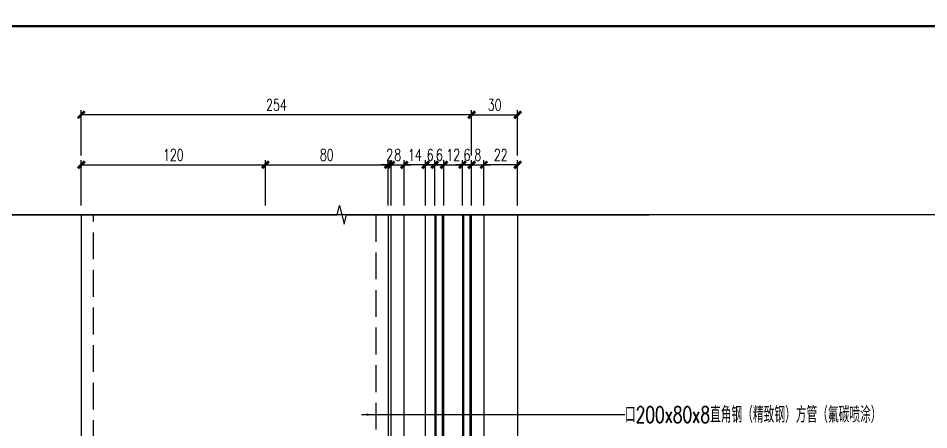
# Model space of a CAD drawing. Extents: x -160106 to 966792, y -663931 to 1550022.
# Drawn here: x -73120 to -72527, y -85858 to -85590 of the extents above; entities that cross this region are included whole.
import ezdxf
from ezdxf.enums import TextEntityAlignment as Align
from ezdxf.xclip import XClip

# ---------------------------------------------------------------- set-up
doc = ezdxf.new("R2010")
doc.units = 0
doc.linetypes.add('ZN-DASH', pattern=[0.35, 0.25, -0.1])
for name, color, linetype in [('!ZN1-填充-8', 8, 'Continuous'), ('!ZN1-文字-7', 7, 'Continuous'), ('!ZN1-标注-173', 173, 'Continuous'), ('!ZN3-玻璃幕墙-4', 4, 'Continuous'), ('!ZN4-辅助材料-1', 1, 'Continuous'), ('!ZN5-钢材投影-40', 40, 'Continuous'), ('!ZN5-铝材投影-112', 112, 'Continuous'), ('!ZN6-虚线-8', 8, 'ZN-DASH'), ('0-cxFrame', 155, 'Continuous'), ('3符号', 173, 'Continuous'), ('DIM', 173, 'Continuous')]:
    doc.layers.add(name, color=color, linetype=linetype)
doc.layers.add('0-cxText', color=131, linetype='Continuous', lineweight=25)
doc.styles.add('cx_tuming', font='simhei.ttf')
doc.styles.add('cx_tuqian1', font='')
doc.styles.add('DHTEXT-1', font='ROMANS.shx', dxfattribs={"width": 0.7, "bigfont": 'CHINESE.shx'})
doc.styles.add('ZNDimTStyle', font='ROMANS.shx', dxfattribs={"width": 0.7, "bigfont": 'CHINESE.shx'})
doc.styles.add('ZNTextStyle', font='ROMANS.shx', dxfattribs={"width": 0.7, "bigfont": 'CHINESE.shx'})
doc.styles.add('黑体', font='simhei.ttf', dxfattribs={"height": 12})
doc.styles.get('cx_tuqian1').set_extended_font_data('SimSun')
doc.dimstyles.new('ZN3', dxfattribs={"dimscale": 3, "dimtxt": 2.5, "dimasz": 1.5, "dimexe": 1, "dimexo": 2, "dimgap": 0.9, "dimtad": 1, "dimdec": 0, "dimdsep": 46, "dimtxsty": 'DHTEXT-1', "dimblk": 'ARCHTICK', "dimcen": 2.5, "dimclrd": 173, "dimclre": 173, "dimclrt": 7, "dimazin": 2, "dimtfac": 1, "dimtix": 1, "dimtmove": 2, "dimatfit": 3, "dimfxl": 0, "dimarcsym": 0})
doc.dimstyles.new('ZN机械-3', dxfattribs={"dimscale": 3, "dimtxt": 2.5, "dimasz": 1.5, "dimexe": 1, "dimexo": 2, "dimgap": 0.9, "dimtad": 1, "dimdec": 0, "dimzin": 0, "dimdsep": 46, "dimtxsty": 'ZNDimTStyle', "dimcen": 2.5, "dimdle": 1, "dimclrd": 173, "dimclre": 173, "dimclrt": 7, "dimazin": 2, "dimtfac": 1, "dimtdec": 4, "dimtix": 1, "dimtmove": 2, "dimatfit": 3, "dimfxl": 0, "dimfrac": 2, "dimtolj": 1, "dimtzin": 0, "dimarcsym": 0})

# ---------------------------------------------------------------- blocks, each defined once
blk = doc.blocks.new('*U1331')
at = {"layer": '!ZN1-填充-8'}
h = blk.add_hatch(dxfattribs=at)
h.set_pattern_fill('ANSI37', color=256, scale=0.5, style=0)
h.set_pattern_definition([(45, (6, 0), (-1.12253, 1.12253), []), (135, (6, 0), (-1.12253, -1.12253), [])])
h.paths.add_polyline_path([(0, 5), (0, 19), (1, 18), (14, 18), (14, 17.75), (12, 15.75), (12, 8.25), (14, 6.25), (14, 6), (1, 6)])
for points in [[(18.75, 18), (14, 18), (14, 17.75), (18.75, 17.75)], [(18.75, 6.25), (14, 6.25), (14, 6), (18.75, 6)]]:
    blk.add_hatch(color=256, dxfattribs=at).paths.add_polyline_path(points)
h = blk.add_hatch(dxfattribs=at)
h.set_pattern_fill('DOTS', color=8, style=0)
h.set_pattern_definition([(0, (6, 0), (0.79375, 1.5875), [0, -1.5875])])
h.paths.add_polyline_path([(13, 15.34), (13, 8.66), (14.41, 7.25), (17.8, 7.25), (17.8, 16.75), (14.41, 16.75)])
for p, q in [((0, 23), (503.91, 23)), ((0, 19), (503.91, 19)), ((0, 5), (503.91, 5)), ((0, 1), (503.91, 1))]:
    blk.add_line(p, q, dxfattribs=at)
at = {"layer": '!ZN3-玻璃幕墙-4'}
for points in [[(503.91, 24), (1, 24), (0, 23), (0, 19), (1, 18), (503.91, 18)], [(503.91, 6), (1, 6), (0, 5), (0, 1), (1, 0), (503.91, 0)]]:
    blk.add_lwpolyline(points, dxfattribs=at)
at = {"layer": '!ZN4-辅助材料-1'}
for points in [[(0, 5), (0, 19), (1, 18), (14, 18), (14, 17.75), (12, 15.75), (12, 8.25), (12, 8.25), (14, 6.25), (14, 6), (1, 6), (0, 5)], [(18.75, 18), (14, 18), (14, 17.75), (18.75, 17.75)], [(12, 15.75), (12, 8.25), (14, 6.25), (19, 6.25), (19, 17.75), (14, 17.75)], [(13, 15.34), (13, 8.66), (14.41, 7.25), (17.8, 7.25), (17.8, 16.75), (14.41, 16.75)], [(18.75, 6.25), (14, 6.25), (14, 6), (18.75, 6)]]:
    blk.add_lwpolyline(points, close=True, dxfattribs=at)
blk.add_lwpolyline([(18.4, 17.75), (18.4, 17.65), (14.04, 17.65), (12.1, 15.71), (12.1, 8.29), (14.04, 6.35), (18.4, 6.35), (18.4, 6.25), (18.4, 6.35)], dxfattribs=at)
at = {"layer": 'Defpoints', "color": 250}
for p in [(0, 24), (0, 18), (0, 6), (12, 6), (0, 0)]:
    blk.add_point(p, dxfattribs=at)
blk = doc.blocks.new('20250828170426')
at = {"layer": '!ZN5-钢材投影-40', "ltscale": 0.3}
for p, q in [((-454.4, 581.91), (-454.4, 20)), ((-254.4, 581.91), (-254.4, 20))]:
    blk.add_line(p, q, dxfattribs=at)
at = {"layer": '!ZN5-铝材投影-112'}
for p, q in [((-252.4, 110), (-252.4, 581.91)), ((-243.9, 110), (-243.9, 581.91)), ((-230, 110), (-230, 581.91)), ((-192, 581.91), (-192, 61.83)), ((-170, 581.91), (-170, 61.83))]:
    blk.add_line(p, q, dxfattribs=at)
at = {"layer": '!ZN6-虚线-8', "color": 8, "linetype": 'ZN-DASH', "ltscale": 70}
for p, q in [((-446.4, 20), (-446.4, 581.91)), ((-262.4, 581.91), (-262.4, 20))]:
    blk.add_line(p, q, dxfattribs=at)
at = {"layer": '!ZN3-玻璃幕墙-4', "rotation": 90}
blk.add_blockref('*U1331', (-200, 78), dxfattribs=at)
blk = doc.blocks.new('TK22.A2 L(Dragon)')
at = {"layer": '0-cxFrame', "const_width": 0.5}
blk.add_lwpolyline([(-80, 10), (-574, 10), (-574, 410), (-80, 410)], close=True, dxfattribs=at)
at = {"style": '黑体', "flags": 4}
blk.add_attdef('图幅', text='', height=3.3, dxfattribs=at).set_placement((-40, 3), align=Align.RIGHT)
at = {"layer": '0-cxText', "flags": 4}
for tag, height, style, p in [('建设单位', 3.5, 'cx_tuming', (-45, 240)), ('项目名称', 3.5, 'cx_tuming', (-45, 210)), ('子项名称', 3.5, 'cx_tuming', (-45, 180)), ('工程编号', 3.3, 'cx_tuqian1', (-35, 165)), ('图名1', 3.5, 'cx_tuming', (-45, 87)), ('图名2', 3.5, 'cx_tuming', (-45, 79)), ('图名3', 3.5, 'cx_tuming', (-45, 71)), ('出图日期', 3.3, 'cx_tuqian1', (-39, 60)), ('专业', 3.3, 'cx_tuqian1', (-55, 52)), ('图号', 3.3, 'cx_tuqian1', (-55, 44)), ('版次', 3.3, 'cx_tuqian1', (-20, 44))]:
    blk.add_attdef(tag, text='', height=height, dxfattribs=dict(at, style=style)).set_placement(p, align=Align.MIDDLE)
at = {"layer": 'Defpoints', "color": 6, "flags": 4}
for tag, height, style, p in [('tufu', 3.3, '黑体', (-12, 12)), ('dwfname', 4, 'cx_tuqian1', (-80, 3))]:
    blk.add_attdef(tag, text='', height=height, dxfattribs=dict(at, style=style)).set_placement(p, align=Align.RIGHT)
blk = doc.blocks.new('_ArchTick')
at = {"color": 0, "linetype": 'ByBlock', "const_width": 0.4}
blk.add_lwpolyline([(-0.5, -0.5), (0.5, 0.5)], dxfattribs=at)
blk = doc.blocks.new('*D1923')
at = {"layer": 'Defpoints', "color": 0, "ltscale": 30, "transparency": 16777216}
for p in [(-72830.75, -85685.49), (-72830.75, -85718.1), (-72824.75, -85718.1)]:
    blk.add_point(p, dxfattribs=at)
at = {"layer": 'DIM', "color": 173, "linetype": 'ByBlock', "lineweight": -2, "ltscale": 30, "transparency": 16777216}
for p, q in [((-72830.75, -85685.49), (-72835.25, -85685.49)), ((-72830.75, -85712.1), (-72830.75, -85682.49)), ((-72824.75, -85685.49), (-72830.75, -85685.49)), ((-72824.75, -85712.1), (-72824.75, -85682.49)), ((-72824.75, -85685.49), (-72820.25, -85685.49))]:
    blk.add_line(p, q, dxfattribs=at)
at = {"layer": 'DIM', "color": 173, "lineweight": -2, "ltscale": 30, "transparency": 16777216, "xscale": 4.5, "yscale": 4.5, "zscale": 4.5}
blk.add_blockref('_ArchTick', (-72830.75, -85685.49), dxfattribs=at)
at = {"layer": 'DIM', "color": 173, "lineweight": -2, "ltscale": 30, "transparency": 16777216, "xscale": 4.5, "yscale": 4.5, "zscale": 4.5, "rotation": 180}
blk.add_blockref('_ArchTick', (-72824.75, -85685.49), dxfattribs=at)
at = {"layer": 'DIM', "color": 7, "ltscale": 30, "transparency": 16777216, "insert": (-72827.75, -85679.04), "char_height": 7.5, "attachment_point": 5, "style": 'DHTEXT-1'}
blk.add_mtext('6', dxfattribs=at)
blk = doc.blocks.new('*D1924')
at = {"layer": 'Defpoints', "color": 0, "ltscale": 30, "transparency": 16777216}
for p in [(-72830.75, -85685.49), (-72842.75, -85718.1), (-72830.75, -85718.1)]:
    blk.add_point(p, dxfattribs=at)
at = {"layer": 'DIM', "color": 173, "linetype": 'ByBlock', "lineweight": -2, "ltscale": 30, "transparency": 16777216}
for p, q in [((-72842.75, -85685.49), (-72847.25, -85685.49)), ((-72842.75, -85712.1), (-72842.75, -85682.49)), ((-72842.75, -85685.49), (-72830.75, -85685.49)), ((-72830.75, -85712.1), (-72830.75, -85682.49)), ((-72830.75, -85685.49), (-72826.25, -85685.49))]:
    blk.add_line(p, q, dxfattribs=at)
at = {"layer": 'DIM', "color": 173, "lineweight": -2, "ltscale": 30, "transparency": 16777216, "xscale": 4.5, "yscale": 4.5, "zscale": 4.5}
blk.add_blockref('_ArchTick', (-72842.75, -85685.49), dxfattribs=at)
at = {"layer": 'DIM', "color": 173, "lineweight": -2, "ltscale": 30, "transparency": 16777216, "xscale": 4.5, "yscale": 4.5, "zscale": 4.5, "rotation": 180}
blk.add_blockref('_ArchTick', (-72830.75, -85685.49), dxfattribs=at)
at = {"layer": 'DIM', "color": 7, "ltscale": 30, "transparency": 16777216, "insert": (-72836.75, -85679.04), "char_height": 7.5, "attachment_point": 5, "style": 'DHTEXT-1'}
blk.add_mtext('12', dxfattribs=at)
blk = doc.blocks.new('*D1925')
at = {"layer": 'Defpoints', "color": 0, "ltscale": 30, "transparency": 16777216}
for p in [(-72848.75, -85685.49), (-72848.75, -85718.1), (-72842.75, -85718.1)]:
    blk.add_point(p, dxfattribs=at)
at = {"layer": 'DIM', "color": 173, "linetype": 'ByBlock', "lineweight": -2, "ltscale": 30, "transparency": 16777216}
for p, q in [((-72848.75, -85685.49), (-72853.25, -85685.49)), ((-72848.75, -85712.1), (-72848.75, -85682.49)), ((-72842.75, -85685.49), (-72848.75, -85685.49)), ((-72842.75, -85712.1), (-72842.75, -85682.49)), ((-72842.75, -85685.49), (-72838.25, -85685.49))]:
    blk.add_line(p, q, dxfattribs=at)
at = {"layer": 'DIM', "color": 173, "lineweight": -2, "ltscale": 30, "transparency": 16777216, "xscale": 4.5, "yscale": 4.5, "zscale": 4.5}
blk.add_blockref('_ArchTick', (-72848.75, -85685.49), dxfattribs=at)
at = {"layer": 'DIM', "color": 173, "lineweight": -2, "ltscale": 30, "transparency": 16777216, "xscale": 4.5, "yscale": 4.5, "zscale": 4.5, "rotation": 180}
blk.add_blockref('_ArchTick', (-72842.75, -85685.49), dxfattribs=at)
at = {"layer": 'DIM', "color": 7, "ltscale": 30, "transparency": 16777216, "insert": (-72845.75, -85679.04), "char_height": 7.5, "attachment_point": 5, "style": 'DHTEXT-1'}
blk.add_mtext('6', dxfattribs=at)
blk = doc.blocks.new('*D1926')
at = {"layer": 'Defpoints', "color": 0, "ltscale": 30, "transparency": 16777216}
for p in [(-72848.75, -85685.49), (-72854.75, -85718.1), (-72848.75, -85718.1)]:
    blk.add_point(p, dxfattribs=at)
at = {"layer": 'DIM', "color": 173, "linetype": 'ByBlock', "lineweight": -2, "ltscale": 30, "transparency": 16777216}
for p, q in [((-72854.75, -85685.49), (-72859.25, -85685.49)), ((-72854.75, -85712.1), (-72854.75, -85682.49)), ((-72854.75, -85685.49), (-72848.75, -85685.49)), ((-72848.75, -85712.1), (-72848.75, -85682.49)), ((-72848.75, -85685.49), (-72844.25, -85685.49))]:
    blk.add_line(p, q, dxfattribs=at)
at = {"layer": 'DIM', "color": 173, "lineweight": -2, "ltscale": 30, "transparency": 16777216, "xscale": 4.5, "yscale": 4.5, "zscale": 4.5}
blk.add_blockref('_ArchTick', (-72854.75, -85685.49), dxfattribs=at)
at = {"layer": 'DIM', "color": 173, "lineweight": -2, "ltscale": 30, "transparency": 16777216, "xscale": 4.5, "yscale": 4.5, "zscale": 4.5, "rotation": 180}
blk.add_blockref('_ArchTick', (-72848.75, -85685.49), dxfattribs=at)
at = {"layer": 'DIM', "color": 7, "ltscale": 30, "transparency": 16777216, "insert": (-72851.75, -85679.04), "char_height": 7.5, "attachment_point": 5, "style": 'DHTEXT-1'}
blk.add_mtext('6', dxfattribs=at)
blk = doc.blocks.new('*D1927')
at = {"layer": 'Defpoints', "color": 0, "ltscale": 30, "transparency": 16777216}
for p in [(-72868.66, -85685.49), (-72868.66, -85718.1), (-72854.75, -85718.1)]:
    blk.add_point(p, dxfattribs=at)
at = {"layer": 'DIM', "color": 173, "linetype": 'ByBlock', "lineweight": -2, "ltscale": 30, "transparency": 16777216}
for p, q in [((-72868.66, -85712.1), (-72868.66, -85682.49)), ((-72854.75, -85685.49), (-72868.66, -85685.49)), ((-72854.75, -85712.1), (-72854.75, -85682.49))]:
    blk.add_line(p, q, dxfattribs=at)
at = {"layer": 'DIM', "color": 173, "lineweight": -2, "ltscale": 30, "transparency": 16777216, "xscale": 4.5, "yscale": 4.5, "zscale": 4.5, "rotation": 180}
blk.add_blockref('_ArchTick', (-72868.66, -85685.49), dxfattribs=at)
at = {"layer": 'DIM', "color": 173, "lineweight": -2, "ltscale": 30, "transparency": 16777216, "xscale": 4.5, "yscale": 4.5, "zscale": 4.5}
blk.add_blockref('_ArchTick', (-72854.75, -85685.49), dxfattribs=at)
at = {"layer": 'DIM', "color": 7, "ltscale": 30, "transparency": 16777216, "insert": (-72861.71, -85679.04), "char_height": 7.5, "attachment_point": 5, "style": 'DHTEXT-1'}
blk.add_mtext('14', dxfattribs=at)
blk = doc.blocks.new('*D1928')
at = {"layer": 'Defpoints', "color": 0, "ltscale": 30, "transparency": 16777216}
for p in [(-72868.66, -85685.49), (-72877.16, -85718.1), (-72868.66, -85718.1)]:
    blk.add_point(p, dxfattribs=at)
at = {"layer": 'DIM', "color": 173, "linetype": 'ByBlock', "lineweight": -2, "ltscale": 30, "transparency": 16777216}
for p, q in [((-72877.16, -85685.49), (-72881.66, -85685.49)), ((-72877.16, -85712.1), (-72877.16, -85682.49)), ((-72877.16, -85685.49), (-72868.66, -85685.49)), ((-72868.66, -85712.1), (-72868.66, -85682.49)), ((-72868.66, -85685.49), (-72864.16, -85685.49))]:
    blk.add_line(p, q, dxfattribs=at)
at = {"layer": 'DIM', "color": 173, "lineweight": -2, "ltscale": 30, "transparency": 16777216, "xscale": 4.5, "yscale": 4.5, "zscale": 4.5}
blk.add_blockref('_ArchTick', (-72877.16, -85685.49), dxfattribs=at)
at = {"layer": 'DIM', "color": 173, "lineweight": -2, "ltscale": 30, "transparency": 16777216, "xscale": 4.5, "yscale": 4.5, "zscale": 4.5, "rotation": 180}
blk.add_blockref('_ArchTick', (-72868.66, -85685.49), dxfattribs=at)
at = {"layer": 'DIM', "color": 7, "ltscale": 30, "transparency": 16777216, "insert": (-72872.91, -85679.04), "char_height": 7.5, "attachment_point": 5, "style": 'DHTEXT-1'}
blk.add_mtext('8', dxfattribs=at)
blk = doc.blocks.new('*D1929')
at = {"layer": 'Defpoints', "color": 0, "ltscale": 30, "transparency": 16777216}
for p in [(-72879.15, -85685.49), (-72879.15, -85718.1), (-72877.16, -85718.1)]:
    blk.add_point(p, dxfattribs=at)
at = {"layer": 'DIM', "color": 173, "linetype": 'ByBlock', "lineweight": -2, "ltscale": 30, "transparency": 16777216}
for p, q in [((-72879.15, -85685.49), (-72883.65, -85685.49)), ((-72879.15, -85712.1), (-72879.15, -85682.49)), ((-72877.16, -85685.49), (-72879.15, -85685.49)), ((-72877.16, -85712.1), (-72877.16, -85682.49)), ((-72877.16, -85685.49), (-72872.66, -85685.49))]:
    blk.add_line(p, q, dxfattribs=at)
at = {"layer": 'DIM', "color": 173, "lineweight": -2, "ltscale": 30, "transparency": 16777216, "xscale": 4.5, "yscale": 4.5, "zscale": 4.5}
blk.add_blockref('_ArchTick', (-72879.15, -85685.49), dxfattribs=at)
at = {"layer": 'DIM', "color": 173, "lineweight": -2, "ltscale": 30, "transparency": 16777216, "xscale": 4.5, "yscale": 4.5, "zscale": 4.5, "rotation": 180}
blk.add_blockref('_ArchTick', (-72877.16, -85685.49), dxfattribs=at)
at = {"layer": 'DIM', "color": 7, "ltscale": 30, "transparency": 16777216, "insert": (-72878.16, -85679.04), "char_height": 7.5, "attachment_point": 5, "style": 'DHTEXT-1'}
blk.add_mtext('2', dxfattribs=at)
blk = doc.blocks.new('*D1917')
at = {"layer": 'Defpoints', "color": 0, "ltscale": 30, "transparency": 16777216}
for p in [(-72816.75, -85685.49), (-72824.75, -85718.1), (-72816.75, -85718.1)]:
    blk.add_point(p, dxfattribs=at)
at = {"layer": 'DIM', "color": 173, "linetype": 'ByBlock', "lineweight": -2, "ltscale": 30, "transparency": 16777216}
for p, q in [((-72824.75, -85685.49), (-72829.25, -85685.49)), ((-72824.75, -85712.1), (-72824.75, -85682.49)), ((-72824.75, -85685.49), (-72816.75, -85685.49)), ((-72816.75, -85712.1), (-72816.75, -85682.49)), ((-72816.75, -85685.49), (-72812.25, -85685.49))]:
    blk.add_line(p, q, dxfattribs=at)
at = {"layer": 'DIM', "color": 173, "lineweight": -2, "ltscale": 30, "transparency": 16777216, "xscale": 4.5, "yscale": 4.5, "zscale": 4.5}
blk.add_blockref('_ArchTick', (-72824.75, -85685.49), dxfattribs=at)
at = {"layer": 'DIM', "color": 173, "lineweight": -2, "ltscale": 30, "transparency": 16777216, "xscale": 4.5, "yscale": 4.5, "zscale": 4.5, "rotation": 180}
blk.add_blockref('_ArchTick', (-72816.75, -85685.49), dxfattribs=at)
at = {"layer": 'DIM', "color": 7, "ltscale": 30, "transparency": 16777216, "insert": (-72820.75, -85679.04), "char_height": 7.5, "attachment_point": 5, "style": 'DHTEXT-1'}
blk.add_mtext('8', dxfattribs=at)
blk = doc.blocks.new('*D1918')
at = {"layer": 'Defpoints', "color": 0, "ltscale": 30, "transparency": 16777216}
for p in [(-72816.75, -85685.49), (-72816.75, -85718.1), (-72794.75, -85718.1)]:
    blk.add_point(p, dxfattribs=at)
at = {"layer": 'DIM', "color": 173, "linetype": 'ByBlock', "lineweight": -2, "ltscale": 30, "transparency": 16777216}
for p, q in [((-72816.75, -85712.1), (-72816.75, -85682.49)), ((-72794.75, -85685.49), (-72816.75, -85685.49)), ((-72794.75, -85712.1), (-72794.75, -85682.49))]:
    blk.add_line(p, q, dxfattribs=at)
at = {"layer": 'DIM', "color": 173, "lineweight": -2, "ltscale": 30, "transparency": 16777216, "xscale": 4.5, "yscale": 4.5, "zscale": 4.5, "rotation": 180}
blk.add_blockref('_ArchTick', (-72816.75, -85685.49), dxfattribs=at)
at = {"layer": 'DIM', "color": 173, "lineweight": -2, "ltscale": 30, "transparency": 16777216, "xscale": 4.5, "yscale": 4.5, "zscale": 4.5}
blk.add_blockref('_ArchTick', (-72794.75, -85685.49), dxfattribs=at)
at = {"layer": 'DIM', "color": 7, "ltscale": 30, "transparency": 16777216, "insert": (-72805.75, -85679.04), "char_height": 7.5, "attachment_point": 5, "style": 'DHTEXT-1'}
blk.add_mtext('22', dxfattribs=at)
blk = doc.blocks.new('*D1919')
at = {"layer": 'Defpoints', "color": 0, "ltscale": 30, "transparency": 16777216}
for p in [(-73079.16, -85652.89), (-73079.16, -85685.49), (-72824.75, -85685.49)]:
    blk.add_point(p, dxfattribs=at)
at = {"layer": 'DIM', "color": 173, "linetype": 'ByBlock', "lineweight": -2, "ltscale": 30, "transparency": 16777216}
for p, q in [((-73079.16, -85679.49), (-73079.16, -85649.89)), ((-72824.75, -85679.49), (-72824.75, -85649.89)), ((-72824.75, -85652.89), (-73079.16, -85652.89))]:
    blk.add_line(p, q, dxfattribs=at)
at = {"layer": 'DIM', "color": 173, "lineweight": -2, "ltscale": 30, "transparency": 16777216, "xscale": 4.5, "yscale": 4.5, "zscale": 4.5, "rotation": 180}
blk.add_blockref('_ArchTick', (-73079.16, -85652.89), dxfattribs=at)
at = {"layer": 'DIM', "color": 173, "lineweight": -2, "ltscale": 30, "transparency": 16777216, "xscale": 4.5, "yscale": 4.5, "zscale": 4.5}
blk.add_blockref('_ArchTick', (-72824.75, -85652.89), dxfattribs=at)
at = {"layer": 'DIM', "color": 7, "ltscale": 30, "transparency": 16777216, "insert": (-72951.96, -85646.44), "char_height": 7.5, "attachment_point": 5, "style": 'DHTEXT-1'}
blk.add_mtext('254', dxfattribs=at)
blk = doc.blocks.new('*D1920')
at = {"layer": 'Defpoints', "color": 0, "ltscale": 30, "transparency": 16777216}
for p in [(-72794.75, -85652.89), (-72824.75, -85685.49), (-72794.75, -85685.49)]:
    blk.add_point(p, dxfattribs=at)
at = {"layer": 'DIM', "color": 173, "linetype": 'ByBlock', "lineweight": -2, "ltscale": 30, "transparency": 16777216}
for p, q in [((-72824.75, -85679.49), (-72824.75, -85649.89)), ((-72794.75, -85679.49), (-72794.75, -85649.89)), ((-72824.75, -85652.89), (-72794.75, -85652.89))]:
    blk.add_line(p, q, dxfattribs=at)
at = {"layer": 'DIM', "color": 173, "lineweight": -2, "ltscale": 30, "transparency": 16777216, "xscale": 4.5, "yscale": 4.5, "zscale": 4.5, "rotation": 180}
blk.add_blockref('_ArchTick', (-72824.75, -85652.89), dxfattribs=at)
at = {"layer": 'DIM', "color": 173, "lineweight": -2, "ltscale": 30, "transparency": 16777216, "xscale": 4.5, "yscale": 4.5, "zscale": 4.5}
blk.add_blockref('_ArchTick', (-72794.75, -85652.89), dxfattribs=at)
at = {"layer": 'DIM', "color": 7, "ltscale": 30, "transparency": 16777216, "insert": (-72809.75, -85646.44), "char_height": 7.5, "attachment_point": 5, "style": 'DHTEXT-1'}
blk.add_mtext('30', dxfattribs=at)
blk = doc.blocks.new('*D1921')
at = {"layer": 'Defpoints', "color": 0, "ltscale": 30, "transparency": 16777216}
for p in [(-72959.15, -85685.49), (-73079.16, -85718.1), (-72959.15, -85718.1)]:
    blk.add_point(p, dxfattribs=at)
at = {"layer": 'DIM', "color": 173, "linetype": 'ByBlock', "lineweight": -2, "ltscale": 30, "transparency": 16777216}
for p, q in [((-73079.16, -85712.1), (-73079.16, -85682.49)), ((-73079.16, -85685.49), (-72959.15, -85685.49)), ((-72959.15, -85712.1), (-72959.15, -85682.49))]:
    blk.add_line(p, q, dxfattribs=at)
at = {"layer": 'DIM', "color": 173, "lineweight": -2, "ltscale": 30, "transparency": 16777216, "xscale": 4.5, "yscale": 4.5, "zscale": 4.5, "rotation": 180}
blk.add_blockref('_ArchTick', (-73079.16, -85685.49), dxfattribs=at)
at = {"layer": 'DIM', "color": 173, "lineweight": -2, "ltscale": 30, "transparency": 16777216, "xscale": 4.5, "yscale": 4.5, "zscale": 4.5}
blk.add_blockref('_ArchTick', (-72959.15, -85685.49), dxfattribs=at)
at = {"layer": 'DIM', "color": 7, "ltscale": 30, "transparency": 16777216, "insert": (-73019.16, -85679.04), "char_height": 7.5, "attachment_point": 5, "style": 'DHTEXT-1'}
blk.add_mtext('120', dxfattribs=at)
blk = doc.blocks.new('*D1922')
at = {"layer": 'Defpoints', "color": 0, "ltscale": 30, "transparency": 16777216}
for p in [(-72879.15, -85685.49), (-72959.15, -85718.1), (-72879.15, -85718.1)]:
    blk.add_point(p, dxfattribs=at)
at = {"layer": 'DIM', "color": 173, "linetype": 'ByBlock', "lineweight": -2, "ltscale": 30, "transparency": 16777216}
for p, q in [((-72959.15, -85712.1), (-72959.15, -85682.49)), ((-72959.15, -85685.49), (-72879.15, -85685.49)), ((-72879.15, -85712.1), (-72879.15, -85682.49))]:
    blk.add_line(p, q, dxfattribs=at)
at = {"layer": 'DIM', "color": 173, "lineweight": -2, "ltscale": 30, "transparency": 16777216, "xscale": 4.5, "yscale": 4.5, "zscale": 4.5, "rotation": 180}
blk.add_blockref('_ArchTick', (-72959.15, -85685.49), dxfattribs=at)
at = {"layer": 'DIM', "color": 173, "lineweight": -2, "ltscale": 30, "transparency": 16777216, "xscale": 4.5, "yscale": 4.5, "zscale": 4.5}
blk.add_blockref('_ArchTick', (-72879.15, -85685.49), dxfattribs=at)
at = {"layer": 'DIM', "color": 7, "ltscale": 30, "transparency": 16777216, "insert": (-72919.15, -85679.04), "char_height": 7.5, "attachment_point": 5, "style": 'DHTEXT-1'}
blk.add_mtext('80', dxfattribs=at)

msp = doc.modelspace()

# ---------------------------------------------------------------- block references
at = {"ltscale": 40}
ref = msp.add_blockref('20250828170426', (-72624.75, -86085.54), dxfattribs=at)
XClip(ref).set_block_clipping_path([(-647.8784951991, -640.0914555189), (263.7688481196, 367.4414649975)])

# ---------------------------------------------------------------- dimensions: what is measured, and where the dimension line sits
at = {"layer": 'DIM', "ltscale": 30}
for base, p2, picture, middle in [((-73079.16, -85652.89), (-73079.16, -85685.49), '*D1919', (-72951.96, -85646.44)), ((-72794.75, -85652.89), (-72794.75, -85685.49), '*D1920', (-72809.75, -85646.44))]:
    dim = msp.add_linear_dim(base=base, p1=(-72824.75, -85685.49), p2=p2, dimstyle='ZN3', dxfattribs=at)
    dim.commit()
    dim.dimension.update_dxf_attribs({"geometry": picture, "text_midpoint": middle})

# ---------------------------------------------------------------- next in the draw order: linework, layer by layer
at = {"layer": '3符号'}
msp.add_lwpolyline([(-73279.83, -85718.1), (-72912.28, -85718.1), (-72910.78, -85712.1), (-72907.78, -85724.1), (-72906.28, -85718.1), (-72709.1, -85718.1)], dxfattribs=at)

# ---------------------------------------------------------------- next in the draw order: block references
at = {"layer": '0-cxFrame', "xscale": 3, "yscale": 3, "zscale": 3}
msp.add_blockref('TK22.A2 L(Dragon)', (-71834.94, -86825.19), dxfattribs=at)

# ---------------------------------------------------------------- next in the draw order: texts
at = {"layer": '!ZN1-文字-7', "ltscale": 20, "style": 'ZNTextStyle', "width": 0.7}
msp.add_text('口200x80x8直角钢（精致钢）方管（氟碳喷涂）', height=10.5, dxfattribs=at).set_placement((-72724.84, -85848.34), align=Align.MIDDLE_LEFT)

# ---------------------------------------------------------------- next in the draw order: dimensions: what is measured, and where the dimension line sits
at = {"layer": 'DIM', "ltscale": 30}
for base, p1, p2, picture, middle in [((-72959.15, -85685.49), (-73079.16, -85718.1), (-72959.15, -85718.1), '*D1921', (-73019.16, -85679.04)), ((-72879.15, -85685.49), (-72959.15, -85718.1), (-72879.15, -85718.1), '*D1922', (-72919.15, -85679.04)), ((-72879.15, -85685.49), (-72877.16, -85718.1), (-72879.15, -85718.1), '*D1929', (-72878.16, -85679.04)), ((-72868.65664, -85685.49434), (-72877.15661, -85718.09595), (-72868.65664, -85718.09595), '*D1928', (-72872.90663, -85679.04434)), ((-72868.66, -85685.49), (-72854.75, -85718.1), (-72868.66, -85718.1), '*D1927', (-72861.71, -85679.04)), ((-72848.75, -85685.49), (-72854.75, -85718.1), (-72848.75, -85718.1), '*D1926', (-72851.75, -85679.04)), ((-72848.75, -85685.49), (-72842.75, -85718.1), (-72848.75, -85718.1), '*D1925', (-72845.75, -85679.04)), ((-72830.75, -85685.49), (-72842.75, -85718.1), (-72830.75, -85718.1), '*D1924', (-72836.75, -85679.04)), ((-72830.75, -85685.49), (-72824.75, -85718.1), (-72830.75, -85718.1), '*D1923', (-72827.75, -85679.04)), ((-72816.75, -85685.49), (-72824.75, -85718.1), (-72816.75, -85718.1), '*D1917', (-72820.75, -85679.04)), ((-72816.75, -85685.49), (-72794.75, -85718.1), (-72816.75, -85718.1), '*D1918', (-72805.75, -85679.04))]:
    dim = msp.add_linear_dim(base=base, p1=p1, p2=p2, dimstyle='ZN3', dxfattribs=at)
    dim.commit()
    dim.dimension.update_dxf_attribs({"geometry": picture, "text_midpoint": middle})

# ---------------------------------------------------------------- next in the draw order: leaders
at = {"layer": '!ZN1-标注-173'}
msp.add_leader([(-72896.46, -85848.34), (-72806.72, -85848.34), (-72724.84, -85848.34)], dimstyle='ZN机械-3', dxfattribs=at)

doc.saveas('drawing.dxf')
